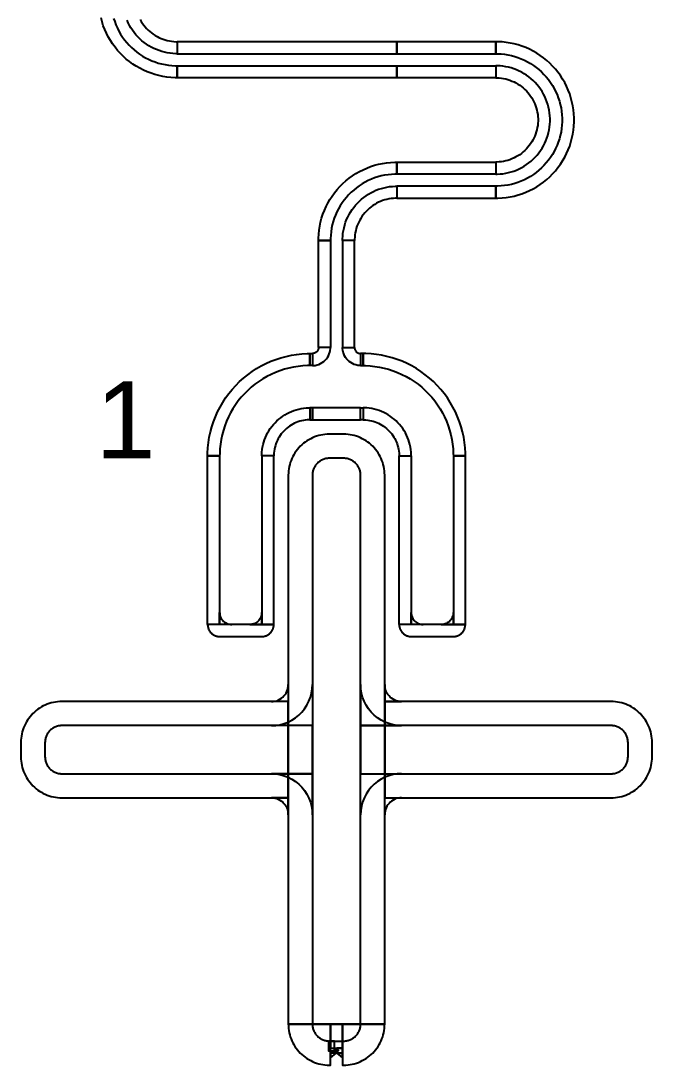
# Model space of a CAD drawing. Extents: x -3400 to 3400, y -3400 to 3400.
# Drawn here: x -1557 to -1033, y -1733 to -866 of the extents above; entities that cross this region are included whole.
import ezdxf

# ---------------------------------------------------------------- set-up
doc = ezdxf.new("R2010")
doc.units = 0
doc.layers.get('0').update_dxf_attribs({"linetype": 'CONTINUOUS'})
for name, color, linetype in [('BASEMETAL', 4, 'CONTINUOUS'), ('FRAME', 8, 'CONTINUOUS'), ('SECONDLAYER', 6, 'CONTINUOUS')]:
    doc.layers.add(name, color=color, linetype=linetype)
doc.styles.get("Standard").update_dxf_attribs({"font": 'arial.ttf'})

# ---------------------------------------------------------------- blocks, each defined once
blk = doc.blocks.new('CHIP_XSEARCH')
for points in [[(1919.97, 2536.38), (1920.86, 2533.64), (1921.89, 2530.95), (1923.06, 2528.32), (1924.37, 2525.76), (1925.81, 2523.26), (1927.38, 2520.85), (1929.07, 2518.52), (1930.88, 2516.28), (1932.81, 2514.14), (1934.84, 2512.1), (1936.98, 2510.18), (1939.22, 2508.37), (1941.55, 2506.67), (1943.97, 2505.1), (1946.46, 2503.67), (1949.03, 2502.36), (1951.66, 2501.19), (1954.34, 2500.15), (1957.08, 2499.26), (1959.86, 2498.52), (1962.68, 2497.92), (1965.52, 2497.47), (1968.39, 2497.17), (1971.26, 2497.02), (1972.7, 2497), (1972.7, 2487), (1971, 2487.02), (1967.6, 2487.2), (1964.22, 2487.56), (1960.86, 2488.09), (1957.53, 2488.8), (1954.24, 2489.68), (1951.01, 2490.73), (1947.83, 2491.95), (1944.72, 2493.33), (1941.69, 2494.88), (1938.74, 2496.58), (1935.89, 2498.43), (1933.13, 2500.43), (1930.49, 2502.57), (1927.96, 2504.85), (1925.55, 2507.26), (1923.28, 2509.79), (1921.14, 2512.43), (1919.14, 2515.18), (1917.28, 2518.04), (1915.58, 2520.98), (1914.04, 2524.02), (1912.65, 2527.13), (1911.43, 2530.3), (1910.38, 2533.54), (1909.5, 2536.83)], [(1941.94, 2535.3), (1942.86, 2533.71), (1943.86, 2532.18), (1944.94, 2530.69), (1946.09, 2529.27), (1947.32, 2527.91), (1948.61, 2526.61), (1949.97, 2525.39), (1951.4, 2524.23), (1952.88, 2523.16), (1954.42, 2522.16), (1956, 2521.24), (1957.64, 2520.41), (1959.31, 2519.66), (1961.02, 2519.01), (1962.76, 2518.44), (1964.53, 2517.97), (1966.33, 2517.59), (1968.14, 2517.3), (1969.96, 2517.11), (1971.79, 2517.01), (1972.7, 2517), (1972.7, 2507), (1971.53, 2507.02), (1969.17, 2507.14), (1966.83, 2507.38), (1964.5, 2507.75), (1962.2, 2508.24), (1959.92, 2508.85), (1957.68, 2509.58), (1955.48, 2510.43), (1953.33, 2511.38), (1951.23, 2512.45), (1949.19, 2513.63), (1947.22, 2514.91), (1945.31, 2516.3), (1943.48, 2517.78), (1941.73, 2519.36), (1940.06, 2521.02), (1938.49, 2522.77), (1937, 2524.61), (1935.62, 2526.51), (1934.33, 2528.49), (1933.16, 2530.53), (1932.09, 2532.63), (1931.13, 2534.78)]]:
    blk.add_lwpolyline(points)
for points in [[(1972.7, 2507), (2155, 2507), (2155, 2517), (1972.7, 2517)], [(2155, 2507), (2237.3, 2507), (2237.3, 2517), (2155, 2517)], [(2237.3, 2507), (2238.74, 2506.98), (2241.61, 2506.83), (2244.48, 2506.53), (2247.32, 2506.08), (2250.14, 2505.48), (2252.92, 2504.74), (2255.66, 2503.85), (2258.34, 2502.81), (2260.97, 2501.64), (2263.54, 2500.33), (2266.03, 2498.9), (2268.45, 2497.33), (2270.78, 2495.63), (2273.02, 2493.82), (2275.16, 2491.9), (2277.19, 2489.86), (2279.12, 2487.72), (2280.93, 2485.48), (2282.62, 2483.15), (2284.19, 2480.74), (2285.63, 2478.24), (2286.94, 2475.68), (2288.11, 2473.05), (2289.14, 2470.36), (2290.03, 2467.62), (2290.78, 2464.84), (2291.38, 2462.02), (2291.83, 2459.18), (2292.13, 2456.32), (2292.28, 2453.44), (2292.28, 2450.56), (2292.13, 2447.68), (2291.83, 2444.82), (2291.38, 2441.98), (2290.78, 2439.16), (2290.03, 2436.38), (2289.14, 2433.64), (2288.11, 2430.95), (2286.94, 2428.32), (2285.63, 2425.76), (2284.19, 2423.26), (2282.62, 2420.85), (2280.93, 2418.52), (2279.12, 2416.28), (2277.19, 2414.14), (2275.16, 2412.1), (2273.02, 2410.18), (2270.78, 2408.37), (2268.45, 2406.67), (2266.03, 2405.1), (2263.54, 2403.67), (2260.97, 2402.36), (2258.34, 2401.19), (2255.66, 2400.15), (2252.92, 2399.26), (2250.14, 2398.52), (2247.32, 2397.92), (2244.48, 2397.47), (2241.61, 2397.17), (2238.74, 2397.02), (2237.3, 2397), (2237.3, 2387), (2239, 2387.02), (2242.4, 2387.2), (2245.78, 2387.56), (2249.14, 2388.09), (2252.47, 2388.8), (2255.76, 2389.68), (2258.99, 2390.73), (2262.17, 2391.95), (2265.28, 2393.33), (2268.31, 2394.88), (2271.26, 2396.58), (2274.11, 2398.43), (2276.87, 2400.43), (2279.51, 2402.57), (2282.04, 2404.85), (2284.45, 2407.26), (2286.72, 2409.79), (2288.86, 2412.43), (2290.86, 2415.18), (2292.72, 2418.04), (2294.42, 2420.98), (2295.96, 2424.02), (2297.35, 2427.13), (2298.57, 2430.3), (2299.62, 2433.54), (2300.5, 2436.83), (2301.21, 2440.15), (2301.74, 2443.52), (2302.1, 2446.9), (2302.27, 2450.3), (2302.27, 2453.7), (2302.1, 2457.1), (2301.74, 2460.48), (2301.21, 2463.85), (2300.5, 2467.17), (2299.62, 2470.46), (2298.57, 2473.7), (2297.35, 2476.87), (2295.96, 2479.98), (2294.42, 2483.02), (2292.72, 2485.96), (2290.86, 2488.82), (2288.86, 2491.57), (2286.72, 2494.21), (2284.45, 2496.74), (2282.04, 2499.15), (2279.51, 2501.43), (2276.87, 2503.57), (2274.11, 2505.57), (2271.26, 2507.42), (2268.31, 2509.12), (2265.28, 2510.67), (2262.17, 2512.05), (2258.99, 2513.27), (2255.76, 2514.32), (2252.47, 2515.2), (2249.14, 2515.91), (2245.78, 2516.44), (2242.4, 2516.8), (2239, 2516.98), (2237.3, 2517)], [(1972.7, 2497), (2155, 2497), (2155, 2487), (1972.7, 2487)], [(2155, 2497), (2237.3, 2497), (2237.3, 2487), (2155, 2487)], [(2237.3, 2487), (2238.21, 2486.99), (2240.04, 2486.89), (2241.86, 2486.7), (2243.67, 2486.41), (2245.47, 2486.03), (2247.24, 2485.56), (2248.98, 2484.99), (2250.69, 2484.34), (2252.36, 2483.59), (2254, 2482.76), (2255.58, 2481.84), (2257.12, 2480.84), (2258.6, 2479.77), (2260.03, 2478.61), (2261.39, 2477.39), (2262.68, 2476.09), (2263.91, 2474.73), (2265.06, 2473.31), (2266.14, 2471.82), (2267.14, 2470.29), (2268.06, 2468.7), (2268.89, 2467.07), (2269.63, 2465.39), (2270.29, 2463.68), (2270.86, 2461.94), (2271.33, 2460.17), (2271.71, 2458.38), (2272, 2456.57), (2272.19, 2454.75), (2272.28, 2452.92), (2272.28, 2451.08), (2272.19, 2449.25), (2272, 2447.43), (2271.71, 2445.62), (2271.33, 2443.83), (2270.86, 2442.06), (2270.29, 2440.32), (2269.63, 2438.61), (2268.89, 2436.93), (2268.06, 2435.3), (2267.14, 2433.71), (2266.14, 2432.18), (2265.06, 2430.69), (2263.91, 2429.27), (2262.68, 2427.91), (2261.39, 2426.61), (2260.03, 2425.39), (2258.6, 2424.23), (2257.12, 2423.16), (2255.58, 2422.16), (2254, 2421.24), (2252.36, 2420.41), (2250.69, 2419.66), (2248.98, 2419.01), (2247.24, 2418.44), (2245.47, 2417.97), (2243.67, 2417.59), (2241.86, 2417.3), (2240.04, 2417.11), (2238.21, 2417.01), (2237.3, 2417), (2237.3, 2407), (2238.47, 2407.02), (2240.83, 2407.14), (2243.17, 2407.38), (2245.5, 2407.75), (2247.8, 2408.24), (2250.08, 2408.85), (2252.32, 2409.58), (2254.52, 2410.43), (2256.67, 2411.38), (2258.77, 2412.45), (2260.81, 2413.63), (2262.78, 2414.91), (2264.69, 2416.3), (2266.52, 2417.78), (2268.27, 2419.36), (2269.94, 2421.02), (2271.51, 2422.77), (2273, 2424.61), (2274.38, 2426.51), (2275.67, 2428.49), (2276.84, 2430.53), (2277.91, 2432.63), (2278.87, 2434.78), (2279.72, 2436.98), (2280.44, 2439.22), (2281.05, 2441.49), (2281.54, 2443.8), (2281.91, 2446.13), (2282.16, 2448.47), (2282.28, 2450.82), (2282.28, 2453.18), (2282.16, 2455.53), (2281.91, 2457.87), (2281.54, 2460.2), (2281.05, 2462.51), (2280.44, 2464.78), (2279.72, 2467.02), (2278.87, 2469.22), (2277.91, 2471.37), (2276.84, 2473.47), (2275.67, 2475.51), (2274.38, 2477.49), (2273, 2479.39), (2271.51, 2481.23), (2269.94, 2482.98), (2268.27, 2484.64), (2266.52, 2486.22), (2264.69, 2487.7), (2262.78, 2489.09), (2260.81, 2490.37), (2258.77, 2491.55), (2256.67, 2492.62), (2254.52, 2493.57), (2252.32, 2494.42), (2250.08, 2495.15), (2247.8, 2495.76), (2245.5, 2496.25), (2243.17, 2496.62), (2240.83, 2496.86), (2238.47, 2496.98), (2237.3, 2497)], [(2155, 2407), (2153.56, 2406.98), (2150.68, 2406.83), (2147.82, 2406.53), (2144.98, 2406.08), (2142.16, 2405.48), (2139.38, 2404.74), (2136.64, 2403.85), (2133.95, 2402.81), (2131.32, 2401.64), (2128.76, 2400.33), (2126.26, 2398.9), (2123.85, 2397.33), (2121.52, 2395.63), (2119.28, 2393.82), (2117.14, 2391.9), (2115.1, 2389.86), (2113.18, 2387.72), (2111.37, 2385.48), (2109.67, 2383.15), (2108.1, 2380.74), (2106.67, 2378.24), (2105.36, 2375.68), (2104.19, 2373.05), (2103.15, 2370.36), (2102.26, 2367.62), (2101.52, 2364.84), (2100.92, 2362.02), (2100.47, 2359.18), (2100.17, 2356.32), (2100.02, 2353.44), (2100, 2352), (2090, 2352), (2090.02, 2353.7), (2090.2, 2357.1), (2090.56, 2360.48), (2091.09, 2363.85), (2091.8, 2367.17), (2092.68, 2370.46), (2093.73, 2373.7), (2094.95, 2376.87), (2096.33, 2379.98), (2097.88, 2383.02), (2099.58, 2385.96), (2101.43, 2388.82), (2103.43, 2391.57), (2105.57, 2394.21), (2107.85, 2396.74), (2110.26, 2399.15), (2112.79, 2401.43), (2115.43, 2403.57), (2118.18, 2405.57), (2121.04, 2407.42), (2123.98, 2409.12), (2127.02, 2410.67), (2130.13, 2412.05), (2133.3, 2413.27), (2136.54, 2414.32), (2139.83, 2415.2), (2143.15, 2415.91), (2146.52, 2416.44), (2149.9, 2416.8), (2153.3, 2416.98), (2155, 2417)], [(2237.3, 2407), (2155, 2407), (2155, 2417), (2237.3, 2417)], [(2155, 2387), (2154.08, 2386.99), (2152.25, 2386.89), (2150.43, 2386.7), (2148.62, 2386.41), (2146.83, 2386.03), (2145.06, 2385.56), (2143.32, 2384.99), (2141.61, 2384.34), (2139.93, 2383.59), (2138.3, 2382.76), (2136.71, 2381.84), (2135.18, 2380.84), (2133.69, 2379.77), (2132.27, 2378.61), (2130.91, 2377.39), (2129.61, 2376.09), (2128.39, 2374.73), (2127.23, 2373.31), (2126.16, 2371.82), (2125.16, 2370.29), (2124.24, 2368.7), (2123.41, 2367.07), (2122.66, 2365.39), (2122.01, 2363.68), (2121.44, 2361.94), (2120.97, 2360.17), (2120.59, 2358.38), (2120.3, 2356.57), (2120.11, 2354.75), (2120.01, 2352.92), (2120, 2352), (2110, 2352), (2110.02, 2353.18), (2110.14, 2355.53), (2110.38, 2357.87), (2110.75, 2360.2), (2111.24, 2362.51), (2111.85, 2364.78), (2112.58, 2367.02), (2113.43, 2369.22), (2114.38, 2371.37), (2115.45, 2373.47), (2116.63, 2375.51), (2117.91, 2377.49), (2119.3, 2379.39), (2120.78, 2381.23), (2122.36, 2382.98), (2124.02, 2384.64), (2125.77, 2386.22), (2127.61, 2387.7), (2129.51, 2389.09), (2131.49, 2390.37), (2133.53, 2391.55), (2135.63, 2392.62), (2137.78, 2393.57), (2139.98, 2394.42), (2142.22, 2395.15), (2144.49, 2395.76), (2146.8, 2396.25), (2149.13, 2396.62), (2151.47, 2396.86), (2153.82, 2396.98), (2155, 2397)], [(2237.3, 2397), (2155, 2397), (2155, 2387), (2237.3, 2387)], [(2100, 2352), (2100, 2263), (2090, 2263), (2090, 2352)], [(2110, 2352), (2110, 2263), (2120, 2263), (2120, 2352)], [(2083, 2248), (2081.04, 2247.97), (2077.12, 2247.77), (2073.21, 2247.36), (2069.33, 2246.74), (2065.49, 2245.93), (2061.7, 2244.91), (2057.96, 2243.7), (2054.3, 2242.29), (2050.71, 2240.69), (2047.21, 2238.91), (2043.81, 2236.95), (2040.52, 2234.81), (2037.34, 2232.5), (2034.29, 2230.03), (2031.37, 2227.4), (2028.6, 2224.63), (2025.97, 2221.71), (2023.5, 2218.66), (2021.19, 2215.48), (2019.05, 2212.19), (2017.09, 2208.79), (2015.31, 2205.29), (2013.71, 2201.7), (2012.3, 2198.04), (2011.09, 2194.3), (2010.07, 2190.51), (2009.26, 2186.67), (2008.64, 2182.79), (2008.23, 2178.88), (2008.03, 2174.96), (2008, 2173), (1998, 2173), (1998.03, 2175.23), (1998.26, 2179.67), (1998.73, 2184.09), (1999.42, 2188.49), (2000.35, 2192.84), (2001.5, 2197.14), (2002.88, 2201.37), (2004.47, 2205.53), (2006.28, 2209.59), (2008.3, 2213.56), (2010.53, 2217.41), (2012.95, 2221.14), (2015.56, 2224.74), (2018.37, 2228.2), (2021.34, 2231.51), (2024.49, 2234.66), (2027.8, 2237.63), (2031.26, 2240.44), (2034.86, 2243.05), (2038.59, 2245.47), (2042.44, 2247.7), (2046.41, 2249.72), (2050.47, 2251.53), (2054.63, 2253.12), (2058.86, 2254.5), (2063.16, 2255.65), (2067.51, 2256.58), (2071.91, 2257.27), (2076.33, 2257.74), (2080.77, 2257.97), (2083, 2258)], [(2085, 2248), (2083, 2248), (2083, 2258), (2085, 2258)], [(2090, 2263), (2089.99, 2262.74), (2089.94, 2262.22), (2089.83, 2261.71), (2089.67, 2261.21), (2089.46, 2260.73), (2089.19, 2260.28), (2088.89, 2259.85), (2088.54, 2259.46), (2088.15, 2259.11), (2087.72, 2258.81), (2087.27, 2258.54), (2086.79, 2258.33), (2086.29, 2258.17), (2085.78, 2258.06), (2085.26, 2258.01), (2085, 2258), (2085, 2248), (2085.79, 2248.02), (2087.35, 2248.18), (2088.88, 2248.51), (2090.38, 2249), (2091.81, 2249.63), (2093.17, 2250.42), (2094.44, 2251.34), (2095.61, 2252.39), (2096.66, 2253.56), (2097.58, 2254.83), (2098.37, 2256.19), (2099, 2257.62), (2099.49, 2259.12), (2099.82, 2260.65), (2099.98, 2262.21), (2100, 2263)], [(2120, 2263), (2120.01, 2262.74), (2120.06, 2262.22), (2120.17, 2261.71), (2120.33, 2261.21), (2120.54, 2260.73), (2120.81, 2260.28), (2121.11, 2259.85), (2121.46, 2259.46), (2121.85, 2259.11), (2122.28, 2258.81), (2122.73, 2258.54), (2123.21, 2258.33), (2123.71, 2258.17), (2124.22, 2258.06), (2124.74, 2258.01), (2125, 2258), (2125, 2248), (2124.21, 2248.02), (2122.65, 2248.18), (2121.12, 2248.51), (2119.62, 2249), (2118.19, 2249.63), (2116.83, 2250.42), (2115.56, 2251.34), (2114.39, 2252.39), (2113.34, 2253.56), (2112.42, 2254.83), (2111.63, 2256.19), (2111, 2257.62), (2110.51, 2259.12), (2110.18, 2260.65), (2110.02, 2262.21), (2110, 2263)], [(2125, 2248), (2127, 2248), (2127, 2258), (2125, 2258)], [(2127, 2248), (2128.96, 2247.97), (2132.88, 2247.77), (2136.79, 2247.36), (2140.67, 2246.74), (2144.51, 2245.93), (2148.3, 2244.91), (2152.04, 2243.7), (2155.7, 2242.29), (2159.29, 2240.69), (2162.79, 2238.91), (2166.19, 2236.95), (2169.48, 2234.81), (2172.66, 2232.5), (2175.71, 2230.03), (2178.63, 2227.4), (2181.4, 2224.63), (2184.03, 2221.71), (2186.5, 2218.66), (2188.81, 2215.48), (2190.95, 2212.19), (2192.91, 2208.79), (2194.69, 2205.29), (2196.29, 2201.7), (2197.7, 2198.04), (2198.91, 2194.3), (2199.93, 2190.51), (2200.74, 2186.67), (2201.36, 2182.79), (2201.77, 2178.88), (2201.97, 2174.96), (2202, 2173), (2212, 2173), (2211.97, 2175.23), (2211.74, 2179.67), (2211.27, 2184.09), (2210.58, 2188.49), (2209.65, 2192.84), (2208.5, 2197.14), (2207.12, 2201.37), (2205.53, 2205.53), (2203.72, 2209.59), (2201.7, 2213.56), (2199.47, 2217.41), (2197.05, 2221.14), (2194.44, 2224.74), (2191.63, 2228.2), (2188.66, 2231.51), (2185.51, 2234.66), (2182.2, 2237.63), (2178.74, 2240.44), (2175.14, 2243.05), (2171.41, 2245.47), (2167.56, 2247.7), (2163.59, 2249.72), (2159.53, 2251.53), (2155.37, 2253.12), (2151.14, 2254.5), (2146.84, 2255.65), (2142.49, 2256.58), (2138.09, 2257.27), (2133.67, 2257.74), (2129.23, 2257.97), (2127, 2258)], [(2083, 2203), (2082.21, 2202.99), (2080.65, 2202.91), (2079.08, 2202.74), (2077.53, 2202.5), (2076, 2202.17), (2074.48, 2201.76), (2072.99, 2201.28), (2071.52, 2200.72), (2070.08, 2200.08), (2068.69, 2199.36), (2067.33, 2198.58), (2066.01, 2197.72), (2064.74, 2196.8), (2063.52, 2195.81), (2062.35, 2194.76), (2061.24, 2193.65), (2060.19, 2192.48), (2059.2, 2191.26), (2058.28, 2189.99), (2057.42, 2188.67), (2056.64, 2187.31), (2055.92, 2185.92), (2055.28, 2184.48), (2054.72, 2183.01), (2054.24, 2181.52), (2053.83, 2180), (2053.5, 2178.47), (2053.26, 2176.92), (2053.09, 2175.35), (2053.01, 2173.79), (2053, 2173), (2043, 2173), (2043.01, 2174.05), (2043.12, 2176.14), (2043.34, 2178.22), (2043.67, 2180.29), (2044.11, 2182.34), (2044.65, 2184.36), (2045.29, 2186.35), (2046.04, 2188.31), (2046.9, 2190.22), (2047.85, 2192.09), (2048.89, 2193.9), (2050.03, 2195.66), (2051.27, 2197.35), (2052.58, 2198.98), (2053.99, 2200.53), (2055.47, 2202.01), (2057.02, 2203.42), (2058.65, 2204.73), (2060.34, 2205.97), (2062.1, 2207.11), (2063.91, 2208.15), (2065.78, 2209.1), (2067.69, 2209.96), (2069.65, 2210.71), (2071.64, 2211.35), (2073.66, 2211.89), (2075.71, 2212.33), (2077.78, 2212.66), (2079.86, 2212.88), (2081.95, 2212.99), (2083, 2213)], [(2085, 2213), (2083, 2213), (2083, 2203), (2085, 2203)], [(2085, 2213), (2085, 2203), (2125, 2203), (2125, 2213)], [(2125, 2213), (2127, 2213), (2127, 2203), (2125, 2203)], [(2127, 2203), (2127.79, 2202.99), (2129.35, 2202.91), (2130.92, 2202.74), (2132.47, 2202.5), (2134, 2202.17), (2135.52, 2201.76), (2137.01, 2201.28), (2138.48, 2200.72), (2139.92, 2200.08), (2141.31, 2199.36), (2142.67, 2198.58), (2143.99, 2197.72), (2145.26, 2196.8), (2146.48, 2195.81), (2147.65, 2194.76), (2148.76, 2193.65), (2149.81, 2192.48), (2150.8, 2191.26), (2151.72, 2189.99), (2152.58, 2188.67), (2153.36, 2187.31), (2154.08, 2185.92), (2154.72, 2184.48), (2155.28, 2183.01), (2155.76, 2181.52), (2156.17, 2180), (2156.5, 2178.47), (2156.74, 2176.92), (2156.91, 2175.35), (2156.99, 2173.79), (2157, 2173), (2167, 2173), (2166.99, 2174.05), (2166.88, 2176.14), (2166.66, 2178.22), (2166.33, 2180.29), (2165.89, 2182.34), (2165.35, 2184.36), (2164.71, 2186.35), (2163.96, 2188.31), (2163.1, 2190.22), (2162.15, 2192.09), (2161.11, 2193.9), (2159.97, 2195.66), (2158.73, 2197.35), (2157.42, 2198.98), (2156.01, 2200.53), (2154.53, 2202.01), (2152.98, 2203.42), (2151.35, 2204.73), (2149.66, 2205.97), (2147.9, 2207.11), (2146.09, 2208.15), (2144.22, 2209.1), (2142.31, 2209.96), (2140.35, 2210.71), (2138.36, 2211.35), (2136.34, 2211.89), (2134.29, 2212.33), (2132.22, 2212.66), (2130.14, 2212.88), (2128.05, 2212.99), (2127, 2213)], [(2105, 2191), (2099, 2191), (2097.22, 2190.95), (2095.45, 2190.81), (2093.68, 2190.58), (2091.93, 2190.26), (2090.2, 2189.84), (2088.49, 2189.34), (2086.82, 2188.74), (2085.17, 2188.06), (2083.56, 2187.29), (2082, 2186.44), (2080.48, 2185.51), (2079.02, 2184.51), (2077.6, 2183.42), (2076.25, 2182.27), (2074.96, 2181.04), (2073.73, 2179.75), (2072.58, 2178.4), (2071.49, 2176.98), (2070.49, 2175.52), (2069.56, 2174), (2068.71, 2172.44), (2067.94, 2170.83), (2067.26, 2169.18), (2066.66, 2167.51), (2066.16, 2165.8), (2065.74, 2164.07), (2065.42, 2162.32), (2065.19, 2160.55), (2065.05, 2158.78), (2065, 2157), (2065, 1701), (2145, 1701), (2145, 2157), (2144.95, 2158.78), (2144.81, 2160.55), (2144.58, 2162.32), (2144.26, 2164.07), (2143.84, 2165.8), (2143.34, 2167.51), (2142.74, 2169.18), (2142.06, 2170.83), (2141.29, 2172.44), (2140.44, 2174), (2139.51, 2175.52), (2138.51, 2176.98), (2137.42, 2178.4), (2136.27, 2179.75), (2135.04, 2181.04), (2133.75, 2182.27), (2132.4, 2183.42), (2130.98, 2184.51), (2129.52, 2185.51), (2128, 2186.44), (2126.44, 2187.29), (2124.83, 2188.06), (2123.18, 2188.74), (2121.51, 2189.34), (2119.8, 2189.84), (2118.07, 2190.26), (2116.32, 2190.58), (2114.55, 2190.81), (2112.78, 2190.95), (2111, 2191)], [(2008, 2173), (2008, 2033), (1998, 2033), (1998, 2173)], [(2043, 2173), (2043, 2033), (2053, 2033), (2053, 2173)], [(2167, 2173), (2167, 2033), (2157, 2033), (2157, 2173)], [(2202, 2173), (2202, 2033), (2212, 2033), (2212, 2173)], [(2008, 2033), (2008, 2043), (2008.05, 2041.95), (2008.22, 2040.92), (2008.49, 2039.91), (2008.86, 2038.93), (2009.34, 2038), (2009.91, 2037.12), (2010.57, 2036.31), (2011.31, 2035.57), (2012.12, 2034.91), (2013, 2034.34), (2013.93, 2033.86), (2014.91, 2033.49), (2015.92, 2033.22), (2016.95, 2033.05), (2018, 2033)], [(2043, 2033), (2043, 2043), (2042.95, 2041.95), (2042.78, 2040.92), (2042.51, 2039.91), (2042.14, 2038.93), (2041.66, 2038), (2041.09, 2037.12), (2040.43, 2036.31), (2039.69, 2035.57), (2038.88, 2034.91), (2038, 2034.34), (2037.07, 2033.86), (2036.09, 2033.49), (2035.08, 2033.22), (2034.05, 2033.05), (2033, 2033)], [(2167, 2033), (2167, 2043), (2167.05, 2041.95), (2167.22, 2040.92), (2167.49, 2039.91), (2167.86, 2038.93), (2168.34, 2038), (2168.91, 2037.12), (2169.57, 2036.31), (2170.31, 2035.57), (2171.12, 2034.91), (2172, 2034.34), (2172.93, 2033.86), (2173.91, 2033.49), (2174.92, 2033.22), (2175.95, 2033.05), (2177, 2033)], [(2202, 2033), (2202, 2043), (2201.95, 2041.95), (2201.78, 2040.92), (2201.51, 2039.91), (2201.14, 2038.93), (2200.66, 2038), (2200.09, 2037.12), (2199.43, 2036.31), (2198.69, 2035.57), (2197.88, 2034.91), (2197, 2034.34), (2196.07, 2033.86), (2195.09, 2033.49), (2194.08, 2033.22), (2193.05, 2033.05), (2192, 2033)], [(2025.5, 2033), (1998, 2033), (1998, 2033), (1998.01, 2032.48), (1998.05, 2031.95), (1998.12, 2031.44), (1998.22, 2030.92), (1998.34, 2030.41), (1998.49, 2029.91), (1998.66, 2029.42), (1998.86, 2028.93), (1999.09, 2028.46), (1999.34, 2028), (1999.61, 2027.55), (1999.91, 2027.12), (2000.23, 2026.71), (2000.57, 2026.31), (2000.93, 2025.93), (2001.31, 2025.57), (2001.71, 2025.23), (2002.12, 2024.91), (2002.55, 2024.61), (2003, 2024.34), (2003.46, 2024.09), (2003.93, 2023.86), (2004.42, 2023.66), (2004.91, 2023.49), (2005.41, 2023.34), (2005.92, 2023.22), (2006.44, 2023.12), (2006.95, 2023.05), (2007.48, 2023.01), (2008, 2023), (2043, 2023), (2043.52, 2023.01), (2044.05, 2023.05), (2044.56, 2023.12), (2045.08, 2023.22), (2045.59, 2023.34), (2046.09, 2023.49), (2046.58, 2023.66), (2047.07, 2023.86), (2047.54, 2024.09), (2048, 2024.34), (2048.45, 2024.61), (2048.88, 2024.91), (2049.29, 2025.23), (2049.69, 2025.57), (2050.07, 2025.93), (2050.43, 2026.31), (2050.77, 2026.71), (2051.09, 2027.12), (2051.39, 2027.55), (2051.66, 2028), (2051.91, 2028.46), (2052.14, 2028.93), (2052.34, 2029.42), (2052.51, 2029.91), (2052.66, 2030.41), (2052.78, 2030.92), (2052.88, 2031.44), (2052.95, 2031.95), (2052.99, 2032.48), (2053, 2033), (2053, 2033)], [(2184.5, 2033), (2157, 2033), (2157, 2033), (2157.01, 2032.48), (2157.05, 2031.95), (2157.12, 2031.44), (2157.22, 2030.92), (2157.34, 2030.41), (2157.49, 2029.91), (2157.66, 2029.42), (2157.86, 2028.93), (2158.09, 2028.46), (2158.34, 2028), (2158.61, 2027.55), (2158.91, 2027.12), (2159.23, 2026.71), (2159.57, 2026.31), (2159.93, 2025.93), (2160.31, 2025.57), (2160.71, 2025.23), (2161.12, 2024.91), (2161.55, 2024.61), (2162, 2024.34), (2162.46, 2024.09), (2162.93, 2023.86), (2163.42, 2023.66), (2163.91, 2023.49), (2164.41, 2023.34), (2164.92, 2023.22), (2165.44, 2023.12), (2165.95, 2023.05), (2166.48, 2023.01), (2167, 2023), (2202, 2023), (2202.52, 2023.01), (2203.05, 2023.05), (2203.56, 2023.12), (2204.08, 2023.22), (2204.59, 2023.34), (2205.09, 2023.49), (2205.58, 2023.66), (2206.07, 2023.86), (2206.54, 2024.09), (2207, 2024.34), (2207.45, 2024.61), (2207.88, 2024.91), (2208.29, 2025.23), (2208.69, 2025.57), (2209.07, 2025.93), (2209.43, 2026.31), (2209.77, 2026.71), (2210.09, 2027.12), (2210.39, 2027.55), (2210.66, 2028), (2210.91, 2028.46), (2211.14, 2028.93), (2211.34, 2029.42), (2211.51, 2029.91), (2211.66, 2030.41), (2211.78, 2030.92), (2211.88, 2031.44), (2211.95, 2031.95), (2211.99, 2032.48), (2212, 2033), (2212, 2033)], [(2065, 1969), (2051, 1969), (2052.46, 1969.08), (2053.91, 1969.31), (2055.33, 1969.69), (2056.69, 1970.21), (2058, 1970.88), (2059.23, 1971.67), (2060.37, 1972.6), (2061.4, 1973.63), (2062.33, 1974.77), (2063.12, 1976), (2063.79, 1977.31), (2064.31, 1978.67), (2064.69, 1980.09), (2064.92, 1981.54), (2065, 1983)], [(2145, 1969), (2159, 1969), (2157.54, 1969.08), (2156.09, 1969.31), (2154.67, 1969.69), (2153.31, 1970.21), (2152, 1970.88), (2150.77, 1971.67), (2149.63, 1972.6), (2148.6, 1973.63), (2147.67, 1974.77), (2146.88, 1976), (2146.21, 1977.31), (2145.69, 1978.67), (2145.31, 1980.09), (2145.08, 1981.54), (2145, 1983)], [(2065, 1929), (2065, 1969), (1877, 1969), (1875.22, 1968.95), (1873.45, 1968.81), (1871.68, 1968.58), (1869.93, 1968.26), (1868.2, 1967.84), (1866.49, 1967.34), (1864.82, 1966.74), (1863.17, 1966.06), (1861.56, 1965.29), (1860, 1964.44), (1858.48, 1963.51), (1857.02, 1962.51), (1855.6, 1961.42), (1854.25, 1960.27), (1852.96, 1959.04), (1851.73, 1957.75), (1850.58, 1956.4), (1849.49, 1954.98), (1848.49, 1953.52), (1847.56, 1952), (1846.71, 1950.44), (1845.94, 1948.83), (1845.26, 1947.18), (1844.66, 1945.51), (1844.16, 1943.8), (1843.74, 1942.07), (1843.42, 1940.32), (1843.19, 1938.55), (1843.05, 1936.78), (1843, 1935), (1843, 1923), (1843.05, 1921.22), (1843.19, 1919.45), (1843.42, 1917.68), (1843.74, 1915.93), (1844.16, 1914.2), (1844.66, 1912.49), (1845.26, 1910.82), (1845.94, 1909.17), (1846.71, 1907.56), (1847.56, 1906), (1848.49, 1904.48), (1849.49, 1903.02), (1850.58, 1901.6), (1851.73, 1900.25), (1852.96, 1898.96), (1854.25, 1897.73), (1855.6, 1896.58), (1857.02, 1895.49), (1858.48, 1894.49), (1860, 1893.56), (1861.56, 1892.71), (1863.17, 1891.94), (1864.82, 1891.26), (1866.49, 1890.66), (1868.2, 1890.16), (1869.93, 1889.74), (1871.68, 1889.42), (1873.45, 1889.19), (1875.22, 1889.05), (1877, 1889), (2065, 1889)], [(2145, 1929), (2145, 1889), (2333, 1889), (2334.78, 1889.05), (2336.55, 1889.19), (2338.32, 1889.42), (2340.07, 1889.74), (2341.8, 1890.16), (2343.51, 1890.66), (2345.18, 1891.26), (2346.83, 1891.94), (2348.44, 1892.71), (2350, 1893.56), (2351.52, 1894.49), (2352.98, 1895.49), (2354.4, 1896.58), (2355.75, 1897.73), (2357.04, 1898.96), (2358.27, 1900.25), (2359.42, 1901.6), (2360.51, 1903.02), (2361.51, 1904.48), (2362.44, 1906), (2363.29, 1907.56), (2364.06, 1909.17), (2364.74, 1910.82), (2365.34, 1912.49), (2365.84, 1914.2), (2366.26, 1915.93), (2366.58, 1917.68), (2366.81, 1919.45), (2366.95, 1921.22), (2367, 1923), (2367, 1935), (2366.95, 1936.78), (2366.81, 1938.55), (2366.58, 1940.32), (2366.26, 1942.07), (2365.84, 1943.8), (2365.34, 1945.51), (2364.74, 1947.18), (2364.06, 1948.83), (2363.29, 1950.44), (2362.44, 1952), (2361.51, 1953.52), (2360.51, 1954.98), (2359.42, 1956.4), (2358.27, 1957.75), (2357.04, 1959.04), (2355.75, 1960.27), (2354.4, 1961.42), (2352.98, 1962.51), (2351.52, 1963.51), (2350, 1964.44), (2348.44, 1965.29), (2346.83, 1966.06), (2345.18, 1966.74), (2343.51, 1967.34), (2341.8, 1967.84), (2340.07, 1968.26), (2338.32, 1968.58), (2336.55, 1968.81), (2334.78, 1968.95), (2333, 1969), (2145, 1969)], [(2065, 1889), (2051, 1889), (2052.46, 1888.92), (2053.91, 1888.69), (2055.33, 1888.31), (2056.69, 1887.79), (2058, 1887.12), (2059.23, 1886.33), (2060.37, 1885.4), (2061.4, 1884.37), (2062.33, 1883.23), (2063.12, 1882), (2063.79, 1880.69), (2064.31, 1879.33), (2064.69, 1877.91), (2064.92, 1876.46), (2065, 1875)], [(2145, 1889), (2159, 1889), (2157.54, 1888.92), (2156.09, 1888.69), (2154.67, 1888.31), (2153.31, 1887.79), (2152, 1887.12), (2150.77, 1886.33), (2149.63, 1885.4), (2148.6, 1884.37), (2147.67, 1883.23), (2146.88, 1882), (2146.21, 1880.69), (2145.69, 1879.33), (2145.31, 1877.91), (2145.08, 1876.46), (2145, 1875)], [(2082.5, 1701), (2065, 1701), (2065, 1701), (2065.05, 1699.22), (2065.19, 1697.45), (2065.42, 1695.68), (2065.74, 1693.93), (2066.16, 1692.2), (2066.66, 1690.49), (2067.26, 1688.82), (2067.94, 1687.17), (2068.71, 1685.56), (2069.56, 1684), (2070.49, 1682.48), (2071.49, 1681.02), (2072.58, 1679.6), (2073.73, 1678.25), (2074.96, 1676.96), (2076.25, 1675.73), (2077.6, 1674.58), (2079.02, 1673.49), (2080.48, 1672.49), (2082, 1671.56), (2083.56, 1670.71), (2085.17, 1669.94), (2086.82, 1669.26), (2088.49, 1668.66), (2090.2, 1668.16), (2091.93, 1667.74), (2093.68, 1667.42), (2095.45, 1667.19), (2097.22, 1667.05), (2099, 1667), (2100, 1667), (2100, 1701)], [(2100, 1701), (2100, 1681), (2110, 1681), (2110, 1701)], [(2127.5, 1701), (2110, 1701), (2110, 1667), (2111, 1667), (2112.78, 1667.05), (2114.55, 1667.19), (2116.32, 1667.42), (2118.07, 1667.74), (2119.8, 1668.16), (2121.51, 1668.66), (2123.18, 1669.26), (2124.83, 1669.94), (2126.44, 1670.71), (2128, 1671.56), (2129.52, 1672.49), (2130.98, 1673.49), (2132.4, 1674.58), (2133.75, 1675.73), (2135.04, 1676.96), (2136.27, 1678.25), (2137.42, 1679.6), (2138.51, 1681.02), (2139.51, 1682.48), (2140.44, 1684), (2141.29, 1685.56), (2142.06, 1687.17), (2142.74, 1688.82), (2143.34, 1690.49), (2143.84, 1692.2), (2144.26, 1693.93), (2144.58, 1695.68), (2144.81, 1697.45), (2144.95, 1699.22), (2145, 1701), (2145, 1701)], [(2104.75, 1681), (2104.75, 1677), (2100, 1677), (2100, 1681)], [(2100, 1677), (2100, 1673), (2100, 1673), (2104.75, 1677)], [(2105.25, 1681), (2105.25, 1677), (2110, 1677), (2110, 1681)], [(2105.25, 1677), (2110, 1673), (2110, 1673), (2110, 1677)]]:
    blk.add_lwpolyline(points, close=True)
at = {"layer": 'SECONDLAYER'}
for points in [[(2105, 1687), (2111, 1687), (2111.73, 1687.02), (2112.46, 1687.08), (2113.19, 1687.17), (2113.91, 1687.31), (2114.62, 1687.48), (2115.33, 1687.69), (2116.02, 1687.93), (2116.69, 1688.21), (2117.36, 1688.53), (2118, 1688.88), (2118.62, 1689.26), (2119.23, 1689.67), (2119.81, 1690.12), (2120.37, 1690.6), (2120.9, 1691.1), (2121.4, 1691.63), (2121.88, 1692.19), (2122.33, 1692.77), (2122.74, 1693.38), (2123.12, 1694), (2123.47, 1694.64), (2123.79, 1695.31), (2124.07, 1695.98), (2124.31, 1696.67), (2124.52, 1697.38), (2124.69, 1698.09), (2124.83, 1698.81), (2124.92, 1699.54), (2124.98, 1700.27), (2125, 1701), (2125, 2157), (2124.98, 2157.73), (2124.92, 2158.46), (2124.83, 2159.19), (2124.69, 2159.91), (2124.52, 2160.62), (2124.31, 2161.33), (2124.07, 2162.02), (2123.79, 2162.69), (2123.47, 2163.36), (2123.12, 2164), (2122.74, 2164.62), (2122.33, 2165.23), (2121.88, 2165.81), (2121.4, 2166.37), (2120.9, 2166.9), (2120.37, 2167.4), (2119.81, 2167.88), (2119.23, 2168.33), (2118.62, 2168.74), (2118, 2169.12), (2117.36, 2169.47), (2116.69, 2169.79), (2116.02, 2170.07), (2115.33, 2170.31), (2114.62, 2170.52), (2113.91, 2170.69), (2113.19, 2170.83), (2112.46, 2170.92), (2111.73, 2170.98), (2111, 2171), (2099, 2171), (2098.27, 2170.98), (2097.54, 2170.92), (2096.81, 2170.83), (2096.09, 2170.69), (2095.38, 2170.52), (2094.67, 2170.31), (2093.98, 2170.07), (2093.31, 2169.79), (2092.64, 2169.47), (2092, 2169.12), (2091.38, 2168.74), (2090.77, 2168.33), (2090.19, 2167.88), (2089.63, 2167.4), (2089.1, 2166.9), (2088.6, 2166.37), (2088.12, 2165.81), (2087.67, 2165.23), (2087.26, 2164.62), (2086.88, 2164), (2086.53, 2163.36), (2086.21, 2162.69), (2085.93, 2162.02), (2085.69, 2161.33), (2085.48, 2160.62), (2085.31, 2159.91), (2085.17, 2159.19), (2085.08, 2158.46), (2085.02, 2157.73), (2085, 2157), (2085, 1701), (2085.02, 1700.27), (2085.08, 1699.54), (2085.17, 1698.81), (2085.31, 1698.09), (2085.48, 1697.38), (2085.69, 1696.67), (2085.93, 1695.98), (2086.21, 1695.31), (2086.53, 1694.64), (2086.88, 1694), (2087.26, 1693.38), (2087.67, 1692.77), (2088.12, 1692.19), (2088.6, 1691.63), (2089.1, 1691.1), (2089.63, 1690.6), (2090.19, 1690.12), (2090.77, 1689.67), (2091.38, 1689.26), (2092, 1688.88), (2092.64, 1688.53), (2093.31, 1688.21), (2093.98, 1687.93), (2094.67, 1687.69), (2095.38, 1687.48), (2096.09, 1687.31), (2096.81, 1687.17), (2097.54, 1687.08), (2098.27, 1687.02), (2099, 1687)], [(2085, 1949), (2051, 1949), (2054.55, 1949.19), (2058.07, 1949.74), (2061.51, 1950.66), (2064.83, 1951.94), (2068, 1953.56), (2070.98, 1955.49), (2073.75, 1957.73), (2076.27, 1960.25), (2078.51, 1963.02), (2080.44, 1966), (2082.06, 1969.17), (2083.34, 1972.49), (2084.26, 1975.93), (2084.81, 1979.45), (2085, 1983)], [(2125, 1949), (2159, 1949), (2155.45, 1949.19), (2151.93, 1949.74), (2148.49, 1950.66), (2145.17, 1951.94), (2142, 1953.56), (2139.02, 1955.49), (2136.25, 1957.73), (2133.73, 1960.25), (2131.49, 1963.02), (2129.56, 1966), (2127.94, 1969.17), (2126.66, 1972.49), (2125.74, 1975.93), (2125.19, 1979.45), (2125, 1983)], [(2085, 1929), (2085, 1949), (1877, 1949), (1876.27, 1948.98), (1875.54, 1948.92), (1874.81, 1948.83), (1874.09, 1948.69), (1873.38, 1948.52), (1872.67, 1948.31), (1871.98, 1948.07), (1871.31, 1947.79), (1870.64, 1947.47), (1870, 1947.12), (1869.38, 1946.74), (1868.77, 1946.33), (1868.19, 1945.88), (1867.63, 1945.4), (1867.1, 1944.9), (1866.6, 1944.37), (1866.12, 1943.81), (1865.67, 1943.23), (1865.26, 1942.62), (1864.88, 1942), (1864.53, 1941.36), (1864.21, 1940.69), (1863.93, 1940.02), (1863.69, 1939.33), (1863.48, 1938.62), (1863.31, 1937.91), (1863.17, 1937.19), (1863.08, 1936.46), (1863.02, 1935.73), (1863, 1935), (1863, 1923), (1863.02, 1922.27), (1863.08, 1921.54), (1863.17, 1920.81), (1863.31, 1920.09), (1863.48, 1919.38), (1863.69, 1918.67), (1863.93, 1917.98), (1864.21, 1917.31), (1864.53, 1916.64), (1864.88, 1916), (1865.26, 1915.38), (1865.67, 1914.77), (1866.12, 1914.19), (1866.6, 1913.63), (1867.1, 1913.1), (1867.63, 1912.6), (1868.19, 1912.12), (1868.77, 1911.67), (1869.38, 1911.26), (1870, 1910.88), (1870.64, 1910.53), (1871.31, 1910.21), (1871.98, 1909.93), (1872.67, 1909.69), (1873.38, 1909.48), (1874.09, 1909.31), (1874.81, 1909.17), (1875.54, 1909.08), (1876.27, 1909.02), (1877, 1909), (2085, 1909)], [(2125, 1929), (2125, 1909), (2333, 1909), (2333.73, 1909.02), (2334.46, 1909.08), (2335.19, 1909.17), (2335.91, 1909.31), (2336.62, 1909.48), (2337.33, 1909.69), (2338.02, 1909.93), (2338.69, 1910.21), (2339.36, 1910.53), (2340, 1910.88), (2340.62, 1911.26), (2341.23, 1911.67), (2341.81, 1912.12), (2342.37, 1912.6), (2342.9, 1913.1), (2343.4, 1913.63), (2343.88, 1914.19), (2344.33, 1914.77), (2344.74, 1915.38), (2345.12, 1916), (2345.47, 1916.64), (2345.79, 1917.31), (2346.07, 1917.98), (2346.31, 1918.67), (2346.52, 1919.38), (2346.69, 1920.09), (2346.83, 1920.81), (2346.92, 1921.54), (2346.98, 1922.27), (2347, 1923), (2347, 1935), (2346.98, 1935.73), (2346.92, 1936.46), (2346.83, 1937.19), (2346.69, 1937.91), (2346.52, 1938.62), (2346.31, 1939.33), (2346.07, 1940.02), (2345.79, 1940.69), (2345.47, 1941.36), (2345.12, 1942), (2344.74, 1942.62), (2344.33, 1943.23), (2343.88, 1943.81), (2343.4, 1944.37), (2342.9, 1944.9), (2342.37, 1945.4), (2341.81, 1945.88), (2341.23, 1946.33), (2340.62, 1946.74), (2340, 1947.12), (2339.36, 1947.47), (2338.69, 1947.79), (2338.02, 1948.07), (2337.33, 1948.31), (2336.62, 1948.52), (2335.91, 1948.69), (2335.19, 1948.83), (2334.46, 1948.92), (2333.73, 1948.98), (2333, 1949), (2125, 1949)], [(2085, 1909), (2051, 1909), (2054.55, 1908.81), (2058.07, 1908.26), (2061.51, 1907.34), (2064.83, 1906.06), (2068, 1904.44), (2070.98, 1902.51), (2073.75, 1900.27), (2076.27, 1897.75), (2078.51, 1894.98), (2080.44, 1892), (2082.06, 1888.83), (2083.34, 1885.51), (2084.26, 1882.07), (2084.81, 1878.55), (2085, 1875)], [(2125, 1909), (2159, 1909), (2155.45, 1908.81), (2151.93, 1908.26), (2148.49, 1907.34), (2145.17, 1906.06), (2142, 1904.44), (2139.02, 1902.51), (2136.25, 1900.27), (2133.73, 1897.75), (2131.49, 1894.98), (2129.56, 1892), (2127.94, 1888.83), (2126.66, 1885.51), (2125.74, 1882.07), (2125.19, 1878.55), (2125, 1875)], [(2103.25, 1678.75), (2103.25, 1687), (2098.25, 1687), (2098.25, 1678.75)], [(2104.75, 1678.75), (2104.75, 1679.25), (2103.25, 1679.25), (2103.25, 1678.75)], [(2105.25, 1678.75), (2105.25, 1679.25), (2104.75, 1679.25), (2104.75, 1678.75)], [(2106.75, 1678.75), (2106.75, 1679.25), (2105.25, 1679.25), (2105.25, 1678.75)]]:
    blk.add_lwpolyline(points, close=True, dxfattribs=at)
at = {"layer": 'FRAME'}
blk.add_text('1', height=64, dxfattribs=at).set_placement((1905, 2171))

msp = doc.modelspace()

# ---------------------------------------------------------------- block references
at = {"layer": 'BASEMETAL'}
msp.add_blockref('CHIP_XSEARCH', (-3400, -3400), dxfattribs=at)

doc.saveas('drawing.dxf')
